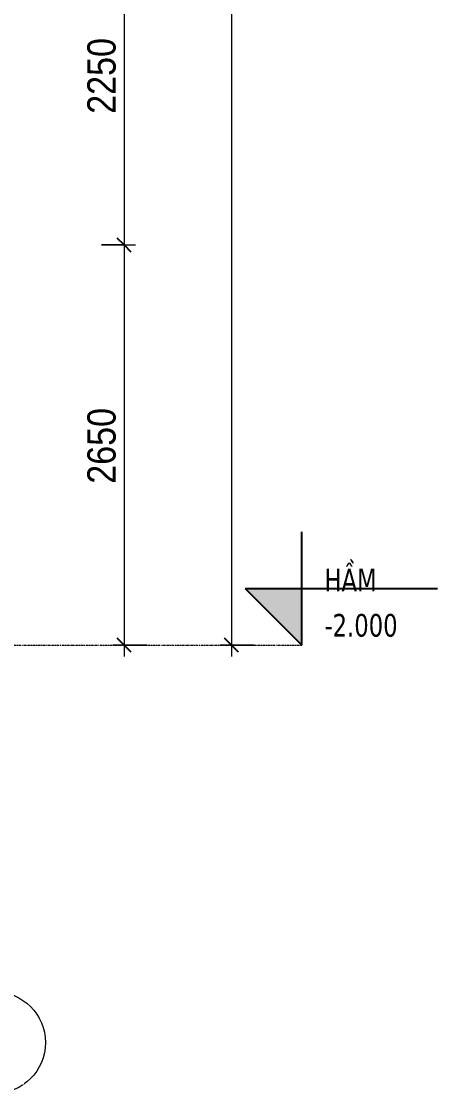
# Model space of a CAD drawing. Header units: millimetres. Extents: x 112507 to 177976, y -4970 to 80839.
# Drawn here: x 170898 to 173655, y -4970 to 2130 of the extents above; entities that cross this region are included whole.
import ezdxf

# ---------------------------------------------------------------- set-up
doc = ezdxf.new("R2010")
doc.units = ezdxf.units.MM
doc.linetypes.add('Centre', pattern=[31.75, 6.35, -4.7625, 15.875, -4.7625])
for name, color, linetype, lineweight in [('A-ANNO-DIMS', 211, 'Continuous', 9), ('A-ANNO-DIMS-75', 211, 'Continuous', 9), ('A-FLOR-LEVL', 51, 'Continuous', 9), ('A-FLOR-LEVL-1', 51, 'Continuous', 25), ('A-FLOR-LEVL-2', 51, 'Centre', 9), ('S-GRID-IDEN', 1, 'Continuous', 9)]:
    doc.layers.add(name, color=color, linetype=linetype, lineweight=lineweight)
doc.styles.add('Tahoma_B_1', font='tahomabd.ttf', dxfattribs={"width": 0.85, "height": 150})
doc.styles.add('Tahoma_B_2', font='tahomabd.ttf', dxfattribs={"height": 243.75})
doc.styles.add('UTM Avo_1', font='', dxfattribs={"width": 0.9, "height": 187.5})
doc.styles.get('UTM Avo_1').set_extended_font_data('UTM Avo')
doc.dimstyles.new('1_Dim_chi_tiet_2_5_2', dxfattribs={"dimscale": 304.8, "dimtxt": 187.368928, "dimasz": 0.295276, "dimexe": 0.246063, "dimexo": 0.0625, "dimgap": 0.024606, "dimtad": 1, "dimdec": 0, "dimrnd": 5, "dimzin": 0, "dimdsep": 46, "dimtxsty": 'UTM Avo_1', "dimblk1": 'OBLIQUE', "dimblk2": 'OBLIQUE', "dimsah": 1, "dimcen": 0.09, "dimdle": 0.246063, "dimazin": 0, "dimtfac": 1, "dimtdec": 4, "dimtix": 1, "dimtmove": 0, "dimatfit": 3, "dimfxl": 0.492126, "dimfxlon": 1, "dimtvp": 1, "dimtolj": 1, "dimtzin": 0, "dimarcsym": 2})

# ---------------------------------------------------------------- blocks, each defined once
blk = doc.blocks.new('Level - CAO ĐỘ LEVEL-350587-TKCS_THANG BỘ TB5 - MẶT CẮT')
at = {"layer": 'A-FLOR-LEVL'}
blk.add_hatch(color=256, dxfattribs=at).paths.add_polyline_path([(80272.4, 2575), (80272.4, 2200), (79897.4, 2575)])
at = {"layer": 'A-FLOR-LEVL-1'}
for p, q in [((80272.4, 2200), (80272.4, 2950)), ((79897.4, 2575), (80272.4, 2200)), ((79897.4, 2575), (81172.4, 2575))]:
    blk.add_line(p, q, dxfattribs=at)
blk = doc.blocks.new('Grid - M_Grid Head - Circle-353313-TKCS_THANG BỘ TB5 - MẶT CẮT')
at = {"layer": 'S-GRID-IDEN'}
blk.add_circle((69936.9, -4632.4), 337.5, dxfattribs=at)
blk = doc.blocks.new('DIMBLOCK197-TKCS_THANG BỘ TB5 - MẶT CẮT')
at = {"layer": 'A-ANNO-DIMS-75', "lineweight": 25}
for p, q in [((171578.4, 2900), (171533.4, 2945)), ((171578.4, 2900), (171623.4, 2855)), ((171578.4, 650), (171533.4, 695)), ((171578.4, 650), (171623.4, 605))]:
    blk.add_line(p, q, dxfattribs=at)
at = {"layer": 'A-ANNO-DIMS-75'}
for p, q in [((171728.4, 2900), (171503.4, 2900)), ((171578.4, 2900), (171578.4, 650)), ((171578.4, 2900), (171728.4, 2900)), ((171428.4, 650), (171653.4, 650)), ((171578.4, 650), (171428.4, 650))]:
    blk.add_line(p, q, dxfattribs=at)
at = {"layer": 'A-ANNO-DIMS-75', "color": 0, "insert": (171334.9, 1518.2), "char_height": 187.5, "width": 616.236, "attachment_point": 1, "rotation": 90, "line_spacing_factor": 1.110334, "style": 'UTM Avo_1'}
blk.add_mtext('2250', dxfattribs=at)
blk = doc.blocks.new('_Oblique')
at = {"color": 0, "linetype": 'ByBlock', "lineweight": -2}
blk.add_line((-0.5, -0.5), (0.5, 0.5), dxfattribs=at)
blk = doc.blocks.new('DIMBLOCK198-TKCS_THANG BỘ TB5 - MẶT CẮT')
at = {"layer": 'A-ANNO-DIMS-75'}
for p, q in [((171428.4, 650), (171653.4, 650)), ((171578.4, 650), (171428.4, 650)), ((171578.4, 650), (171578.4, -2075)), ((171728.4, -2000), (171503.4, -2000)), ((171578.4, -2000), (171728.4, -2000))]:
    blk.add_line(p, q, dxfattribs=at)
at = {"layer": 'A-ANNO-DIMS-75', "lineweight": 25}
for p, q in [((171578.4, 650), (171533.4, 695)), ((171578.4, 650), (171623.4, 605)), ((171578.4, -2000), (171533.4, -1955)), ((171578.4, -2000), (171623.4, -2045))]:
    blk.add_line(p, q, dxfattribs=at)
at = {"layer": 'A-ANNO-DIMS-75', "color": 0, "insert": (171334.9, -931.8), "char_height": 187.5, "width": 616.236, "attachment_point": 1, "rotation": 90, "line_spacing_factor": 1.110334, "style": 'UTM Avo_1'}
blk.add_mtext('2650', dxfattribs=at)
blk = doc.blocks.new('DIMBLOCK199-TKCS_THANG BỘ TB5 - MẶT CẮT')
at = {"layer": 'A-ANNO-DIMS-75', "lineweight": 25}
for p, q in [((172289.5, 32200), (172244.5, 32245)), ((172289.5, 32200), (172334.5, 32155)), ((172289.5, -2000), (172244.5, -1955)), ((172289.5, -2000), (172334.5, -2045))]:
    blk.add_line(p, q, dxfattribs=at)
at = {"layer": 'A-ANNO-DIMS-75'}
for p, q in [((172289.5, 32275), (172289.5, -2075)), ((172439.5, 32200), (172214.5, 32200)), ((172289.5, 32200), (172439.5, 32200)), ((172439.5, -2000), (172214.5, -2000)), ((172289.5, -2000), (172439.5, -2000))]:
    blk.add_line(p, q, dxfattribs=at)
at = {"layer": 'A-ANNO-DIMS-75', "color": 0, "insert": (172046, 14779), "char_height": 187.5, "width": 770.294, "attachment_point": 1, "rotation": 90, "line_spacing_factor": 1.110334, "style": 'UTM Avo_1'}
blk.add_mtext('34200', dxfattribs=at)

msp = doc.modelspace()

# ---------------------------------------------------------------- linework, layer by layer
at = {"layer": 'A-FLOR-LEVL-2'}
msp.add_line((162518.1, -2000), (172755.3, -2000), dxfattribs=at)

# ---------------------------------------------------------------- block references
at = {"layer": 'A-FLOR-LEVL-1'}
msp.add_blockref('Level - CAO ĐỘ LEVEL-350587-TKCS_THANG BỘ TB5 - MẶT CẮT', (92482.9, -4200), dxfattribs=at)
at = {"layer": 'S-GRID-IDEN'}
msp.add_blockref('Grid - M_Grid Head - Circle-353313-TKCS_THANG BỘ TB5 - MẶT CẮT', (100782.9, 0), dxfattribs=at)

# ---------------------------------------------------------------- texts
at = {"layer": 'A-FLOR-LEVL', "char_height": 150, "line_spacing_factor": 0.996129, "style": 'Tahoma_B_1'}
for s, insert, width, attachment_point in [('\\pt765,1530,2295,3060,3825,4590,5355,6120,6885,7650,8415,9180,9945,10710,11475,12240,13005,13770,14535,15300,16065,16830,17595,18360,19125,19890,20655,21420,22185,22950,23715,24480;HẦM', (172905.7, -1644.2), 425.85, 7), ('\\pt318.75,637.5,956.25,1275,1593.75,1912.5,2231.25,2550,2868.75,3187.5,3506.25,3825,4143.75,4462.5,4781.25,5100,5418.75,5737.5,6056.25,6375,6693.75,7012.5,7331.25,7650,7968.75,8287.5,8606.25,8925,9243.75,9562.5,9881.25,10200;-2.000', (172905.7, -1793.7), 594.787, 1)]:
    msp.add_mtext(s, dxfattribs=dict(at, insert=insert, width=width, attachment_point=attachment_point))

# ---------------------------------------------------------------- dimensions: what is measured, and where the dimension line sits
at = {"layer": 'A-ANNO-DIMS'}
for base, p1, p2, override, picture, middle in [((172289.5, -2000), (172439.5, 32200), (172439.5, -2000), {"dimpost": '<>', "dimfxl": 34200}, 'DIMBLOCK199-TKCS_THANG BỘ TB5 - MẶT CẮT', (172185, 15100)), ((171578.4, 650), (171728.4, 2900), (171428.4, 650), {"dimpost": '<>', "dimfxl": 2269.911893}, 'DIMBLOCK197-TKCS_THANG BỘ TB5 - MẶT CẮT', (171473.9, 1775)), ((171578.4, -2000), (171428.4, 650), (171728.4, -2000), {"dimpost": '<>', "dimfxl": 2666.927071}, 'DIMBLOCK198-TKCS_THANG BỘ TB5 - MẶT CẮT', (171473.9, -675))]:
    dim = msp.add_linear_dim(base=base, p1=p1, p2=p2, angle=90, dimstyle='1_Dim_chi_tiet_2_5_2', override=override, dxfattribs=at)
    dim.commit()
    dim.dimension.update_dxf_attribs({"geometry": picture, "text_midpoint": middle})

# ---------------------------------------------------------------- next in the draw order: texts
at = {"layer": 'S-GRID-IDEN', "insert": (170722.9, -4726), "char_height": 243.75, "width": 263.25, "attachment_point": 5, "line_spacing_factor": 0.996129, "style": 'Tahoma_B_2', "bg_fill": 3, "box_fill_scale": 1.25, "bg_fill_color": 256, "bg_fill_true_color": 13158600, "bg_fill_transparency": 0}
msp.add_mtext('\\pt952.49944,1904.99888,2857.50075,3810.00019,4762.49962,5714.99906,6667.50094,7620.00037,8572.49981,9524.99925,10477.50113,11430.00056,12382.5,13334.99944,14287.49888,15240.00075,16192.50019,17144.99963,18097.49906,19050.00094,20002.50038,20954.99981,21907.49925,22860.00113,23812.50056,24765,25717.49944,26669.99887,27622.50075,28575.00019,29527.49963,30479.99906;N', dxfattribs=at)

doc.saveas('drawing.dxf')
